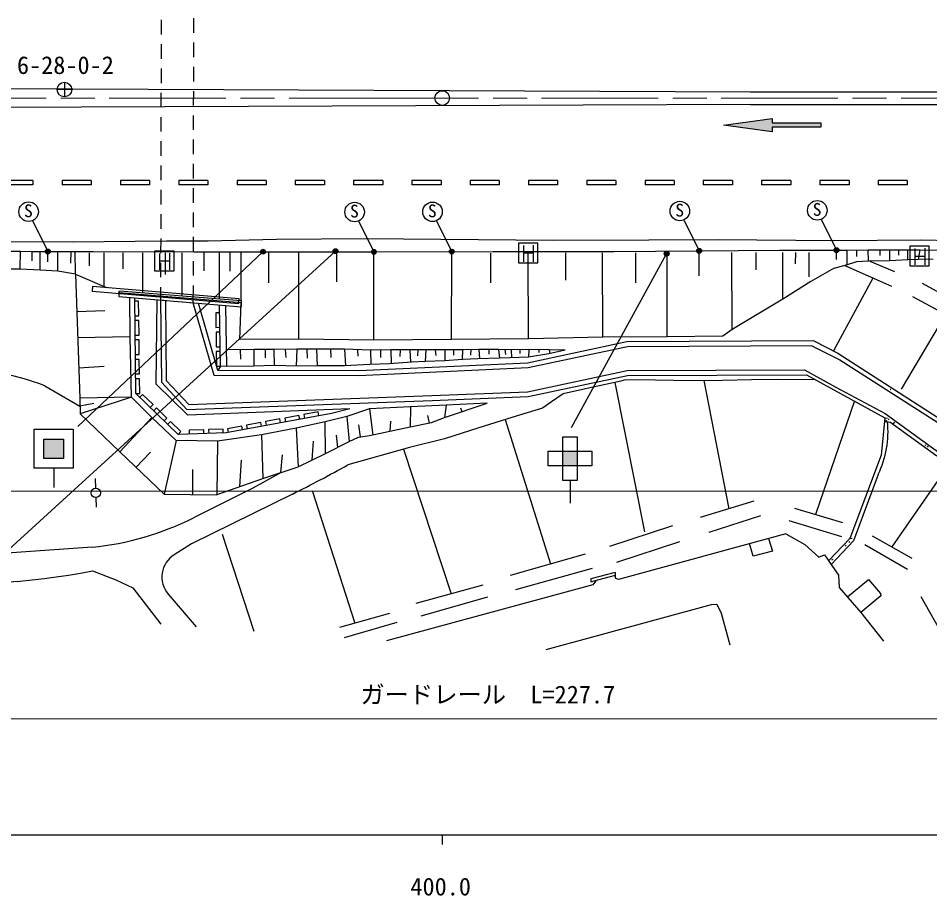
# Model space of a CAD drawing. Units: millimetres, scale not verified. Extents: x 40000 to 680000, y 20000 to 380000.
# Drawn here: x 424359 to 518188, y 198715 to 289060 of the extents above; entities that cross this region are included whole.
import ezdxf
from ezdxf.enums import TextEntityAlignment as Align

# ---------------------------------------------------------------- set-up
doc = ezdxf.new("R2010")
doc.units = ezdxf.units.MM
doc.header["$LTSCALE"] = 1000
doc.header["$PDMODE"] = 32
doc.header["$PDSIZE"] = 500
doc.linetypes.add('CHAIN', pattern=[18.5, 12, -1.5, 3.5, -1.5])
for name, color, linetype, lineweight in [('M-BGD', 7, 'Continuous', 25), ('M-BMK', 2, 'CHAIN', 13), ('M-BMK-SRVR', 3, 'Continuous', 25), ('M-STR-HTXT', 7, 'Continuous', 13), ('M-STR-STRC', 7, 'Continuous', 25), ('M-STR-STRD', 7, 'Continuous', 25), ('M-TTL-BAND', 7, 'Continuous', 25)]:
    doc.layers.add(name, color=color, linetype=linetype, lineweight=lineweight)
doc.styles.add('ＭＳ ゴシック', font='')
doc.styles.get('ＭＳ ゴシック').set_extended_font_data('MS Gothic')

msp = doc.modelspace()

# ---------------------------------------------------------------- hatches: boundary and pattern name
at = {"layer": 'M-STR-STRC'}
for points in [[(427010, 245736), (429010, 245736), (429010, 243736), (427010, 243736)], [(480406, 244474), (481906, 244474), (481906, 242974), (480406, 242974)]]:
    msp.add_hatch(color=256, dxfattribs=at).paths.add_polyline_path(points)
at = {"layer": 'M-STR-STRD'}
msp.add_hatch(color=256, dxfattribs=at).paths.add_polyline_path([(501968, 278729), (501968, 278279), (506968, 278279), (506968, 277829), (501968, 277829), (501968, 277379), (496968, 278054)])

# ---------------------------------------------------------------- linework, layer by layer
at = {"layer": 'M-BGD'}
for p, q in [((442428, 287560), (442430, 289060)), ((439068, 288887), (439065, 287387)), ((439063, 286387), (439060, 284887)), ((442424, 285060), (442426, 286560)), ((439058, 283887), (439055, 282387)), ((442419, 282560), (442422, 284060)), ((442415, 280060), (442418, 281560)), ((439053, 281387), (439050, 279887)), ((439048, 278887), (439045, 277387)), ((442411, 277560), (442413, 279060)), ((439043, 276387), (439040, 274887)), ((442407, 275060), (442409, 276560)), ((442402, 272560), (442405, 274060)), ((439038, 273887), (439035, 272387)), ((446878, 272341), (446878, 271891)), ((439033, 271387), (439030, 269887)), ((442398, 270060), (442401, 271560)), ((439028, 268887), (439025, 267387)), ((442394, 267560), (442396, 269060)), ((442390, 265060), (442392, 266560)), ((439023, 266387), (439020, 264887)), ((424572, 263215), (424585, 265067)), ((424585, 265067), (425785, 265059)), ((425777, 264080), (425785, 265059)), ((425785, 265059), (428445, 265040)), ((426618, 263110), (426632, 265053)), ((427401, 263965), (427409, 265047)), ((428431, 263025), (428445, 265040)), ((428445, 265040), (429796, 265030)), ((429788, 263838), (429796, 265030)), ((430212, 264666), (430238, 264667)), ((430257, 262711), (430234, 265042)), ((430897, 265040), (430949, 265041)), ((430949, 265041), (432063, 265055)), ((431705, 263584), (431707, 264909)), ((432063, 265055), (442459, 265023)), ((433213, 261439), (433219, 264907)), ((435145, 263255), (435148, 264904)), ((437176, 260805), (437176, 264902)), ((439519, 262678), (439523, 264902)), ((441245, 260476), (441244, 264902)), ((442460, 265023), (461193, 265010)), ((443503, 263054), (443503, 264903)), ((445086, 260165), (445085, 264903)), ((446190, 263005), (446190, 264903)), ((447323, 259984), (447323, 264903)), ((450153, 261816), (450153, 264903)), ((453253, 256022), (453253, 264903)), ((457149, 261911), (457154, 264896)), ((460959, 255916), (460976, 264889)), ((461193, 265010), (473241, 265048)), ((468970, 255986), (468986, 264874)), ((473015, 261815), (473005, 264875)), ((473241, 265048), (485701, 265049)), ((476881, 256052), (476853, 264888)), ((480719, 262083), (480710, 264900)), ((484539, 256239), (484510, 264913)), ((485701, 265049), (502728, 265165)), ((487920, 261826), (487916, 264924)), ((491153, 256274), (491141, 264929)), ((494444, 262525), (494440, 264933)), ((497834, 257022), (497822, 264938)), ((500320, 263154), (500317, 264942)), ((502728, 265165), (508112, 265189)), ((502728, 265165), (508112, 265189)), ((503076, 260121), (503069, 264946)), ((504378, 263767), (504389, 264947)), ((504378, 263767), (504389, 264947)), ((505764, 262443), (505786, 264949)), ((505764, 262443), (505786, 264949)), ((508584, 264208), (508593, 265185)), ((509687, 265193), (511860, 265204)), ((509695, 263656), (509687, 265193)), ((510666, 264515), (510663, 265198)), ((511860, 265204), (513079, 265210)), ((511866, 264060), (511860, 265204)), ((513079, 265210), (514067, 265215)), ((513082, 264647), (513079, 265210)), ((514067, 265215), (517207, 265230)), ((514073, 264077), (514067, 265215)), ((514999, 264656), (514996, 265219)), ((515919, 264196), (515913, 265224)), ((517027, 264223), (517207, 265230)), ((439018, 263887), (439015, 262387)), ((442385, 262560), (442388, 264060)), ((510648, 263975), (509695, 263656)), ((511866, 264060), (510648, 263975)), ((514073, 264077), (511866, 264060)), ((512034, 264061), (514563, 262974)), ((515919, 264196), (514073, 264077)), ((517027, 264223), (515919, 264196)), ((518542, 264241), (517027, 264223)), ((424572, 263215), (422646, 263222)), ((426618, 263110), (424572, 263215)), ((428431, 263025), (426618, 263110)), ((430257, 262711), (428431, 263025)), ((508339, 263316), (505962, 261949)), ((509695, 263656), (508329, 263310)), ((509432, 263589), (514261, 261466)), ((430257, 262711), (430685, 249906)), ((430257, 262711), (433432, 261345)), ((505962, 261949), (503076, 260121)), ((512342, 262301), (508267, 254813)), ((431998, 261465), (431956, 260967)), ((431956, 260967), (447069, 259694)), ((431998, 261465), (447111, 260192)), ((434701, 260799), (434780, 261000)), ((434780, 261000), (447323, 259984)), ((439013, 261387), (439011, 260058)), ((442381, 259771), (442384, 261560)), ((517388, 261768), (522922, 258797)), ((447329, 259748), (434701, 260799)), ((434701, 260799), (434710, 260427)), ((434710, 260427), (447339, 259348)), ((435896, 256250), (435863, 260328)), ((436465, 250434), (436347, 260287)), ((436751, 259938), (436351, 259934)), ((436769, 258438), (436751, 259938)), ((438572, 251393), (438665, 260089)), ((439011, 260058), (440326, 259946)), ((439011, 260058), (439099, 251575)), ((439511, 260015), (439600, 251772)), ((447069, 259694), (447111, 260192)), ((447323, 259984), (447304, 259750)), ((503076, 260121), (497834, 257022)), ((516404, 260410), (521854, 257468)), ((441271, 259866), (442381, 259771)), ((444529, 252278), (442381, 259771)), ((444906, 252777), (442914, 259726)), ((445163, 253236), (445088, 259540)), ((445710, 259487), (445785, 253211)), ((447182, 256000), (447304, 259750)), ((447339, 259348), (447329, 259748)), ((430386, 258858), (433266, 258955)), ((436369, 258434), (436769, 258438)), ((445097, 258740), (444697, 258735)), ((444697, 258735), (444715, 257236)), ((519813, 258570), (515259, 250854)), ((436775, 257939), (436375, 257934)), ((436793, 256439), (436775, 257939)), ((444715, 257236), (445115, 257240)), ((435896, 256250), (430476, 256166)), ((436007, 250064), (435896, 256250)), ((436393, 256434), (436793, 256439)), ((445121, 256740), (444721, 256736)), ((444721, 256736), (444739, 255236)), ((484539, 256239), (476881, 256052)), ((491153, 256274), (484539, 256239)), ((496888, 256330), (491153, 256274)), ((497834, 257022), (496888, 256330)), ((436799, 255939), (436399, 255934)), ((436817, 254439), (436799, 255939)), ((444739, 255236), (445139, 255240)), ((453253, 256022), (447182, 256000)), ((460959, 255916), (453253, 256022)), ((468970, 255986), (460959, 255916)), ((476881, 256052), (468970, 255986)), ((487003, 255727), (476796, 253556)), ((487057, 255227), (476860, 253059)), ((506247, 255832), (487003, 255727)), ((506031, 255331), (487057, 255227)), ((506031, 255331), (508940, 253904)), ((506247, 255832), (508713, 254588)), ((436417, 254434), (436817, 254439)), ((445145, 254741), (444745, 254736)), ((444745, 254736), (444763, 253236)), ((448625, 254961), (445765, 254926)), ((447262, 253945), (447250, 254944)), ((448625, 254961), (448610, 253226)), ((450680, 254954), (448625, 254961)), ((449811, 254113), (449814, 254957)), ((453035, 254974), (450680, 254954)), ((450680, 254954), (450705, 253314)), ((451939, 254138), (451857, 254964)), ((453035, 254974), (452971, 253230)), ((455071, 254985), (453035, 254974)), ((454053, 254979), (454095, 254057)), ((455071, 254985), (455120, 253274)), ((457944, 254979), (455071, 254985)), ((456508, 254982), (456541, 254117)), ((457944, 254979), (458034, 253274)), ((460605, 254893), (457944, 254979)), ((459274, 254936), (459330, 254264)), ((462697, 254906), (460605, 254893)), ((460605, 254893), (460668, 253411)), ((461651, 254900), (461647, 254135)), ((464660, 254934), (462697, 254906)), ((462697, 254906), (462756, 253500)), ((463678, 254920), (463639, 254236)), ((466300, 254936), (464660, 254934)), ((464660, 254934), (464724, 253652)), ((465480, 254935), (465446, 254307)), ((466300, 254936), (466255, 253729)), ((468261, 254928), (466300, 254936)), ((467280, 254932), (467334, 254326)), ((470089, 254934), (468261, 254928)), ((468261, 254928), (468278, 253778)), ((469175, 254931), (469168, 254371)), ((470089, 254934), (470055, 253930)), ((471785, 254957), (470089, 254934)), ((470937, 254946), (470923, 254387)), ((473783, 254968), (471785, 254957)), ((471785, 254957), (471830, 254016)), ((472784, 254962), (472783, 254459)), ((473783, 254968), (473899, 254062)), ((475085, 254924), (473783, 254968)), ((474434, 254946), (474513, 254447)), ((476913, 254949), (475085, 254924)), ((475085, 254924), (475121, 254095)), ((475999, 254937), (476000, 254537)), ((476913, 254949), (476876, 254171)), ((478965, 254516), (476876, 254171)), ((479006, 254925), (476913, 254949)), ((477959, 254937), (477932, 254658)), ((480648, 254888), (478965, 254516)), ((479006, 254925), (479090, 254544)), ((480648, 254888), (479006, 254925)), ((508713, 254588), (521688, 246213)), ((436823, 253939), (436423, 253934)), ((436841, 252439), (436823, 253939)), ((460561, 253407), (457953, 253270)), ((476796, 253556), (459409, 252750)), ((462583, 253493), (460561, 253407)), ((464823, 253657), (462583, 253493)), ((466255, 253729), (464823, 253657)), ((468278, 253778), (466255, 253729)), ((470076, 253932), (468278, 253778)), ((471656, 254007), (470076, 253932)), ((473899, 254062), (471656, 254007)), ((474965, 254088), (473899, 254062)), ((476876, 254171), (474965, 254088)), ((508940, 253904), (521228, 246024)), ((433201, 253201), (430580, 253042)), ((436441, 252434), (436841, 252439)), ((444763, 253236), (445163, 253241)), ((445163, 253236), (444906, 252777)), ((459409, 252750), (444906, 252777)), ((445785, 253211), (445163, 253236)), ((448610, 253226), (445785, 253211)), ((450705, 253314), (448610, 253226)), ((453098, 253225), (450705, 253314)), ((455120, 253274), (453098, 253225)), ((457953, 253270), (455120, 253274)), ((476860, 253059), (459420, 252250)), ((476775, 250612), (487029, 252793)), ((487029, 252793), (505300, 252851)), ((505300, 252851), (508458, 251104)), ((436847, 251939), (436447, 251934)), ((436865, 250439), (436847, 251939)), ((439099, 251575), (441724, 248776)), ((439600, 251772), (441933, 249284)), ((459420, 252250), (444529, 252278)), ((476838, 250114), (487082, 252293)), ((486374, 251697), (482741, 250898)), ((485769, 251564), (488825, 236195)), ((486855, 251838), (486374, 251697)), ((489960, 251784), (486855, 251838)), ((487082, 252293), (505497, 252351)), ((493678, 251745), (489960, 251784)), ((496845, 251758), (493678, 251745)), ((494944, 251750), (497494, 238565)), ((499849, 251831), (496845, 251758)), ((502531, 251864), (499849, 251831)), ((506428, 251843), (502531, 251864)), ((505497, 252351), (513577, 247934)), ((427081, 251219), (430704, 249109)), ((441829, 248191), (438572, 251393)), ((466940, 250213), (476775, 250612)), ((482741, 250898), (480458, 250390)), ((508458, 251104), (513608, 248383)), ((514095, 250868), (514180, 250870)), ((436007, 250064), (430684, 249934)), ((430685, 249906), (430723, 248330)), ((436007, 250064), (430723, 248330)), ((438109, 247947), (436007, 250064)), ((436465, 250434), (436865, 250439)), ((440829, 246211), (436465, 250434)), ((437155, 250323), (436876, 250036)), ((438232, 249280), (437155, 250323)), ((441724, 248776), (466959, 249713)), ((441933, 249284), (466940, 250213)), ((466959, 249713), (476838, 250114)), ((480458, 250390), (479250, 249553)), ((510429, 249655), (506430, 237982)), ((432144, 249395), (430704, 249118)), ((437954, 248993), (438232, 249280)), ((438592, 248933), (438314, 248645)), ((439670, 247889), (438592, 248933)), ((458509, 248840), (441829, 248191)), ((458509, 248840), (456599, 248375)), ((460527, 248846), (458181, 248040)), ((464742, 249067), (460527, 248846)), ((460527, 248846), (460875, 246133)), ((464742, 249067), (464714, 246977)), ((468406, 249235), (464742, 249067)), ((468239, 247970), (472621, 249416)), ((468406, 249235), (468239, 247970)), ((472621, 249416), (468406, 249235)), ((469895, 248942), (470022, 248558)), ((478328, 248917), (475184, 247968)), ((479250, 249553), (478328, 248917)), ((430723, 248330), (434802, 244409)), ((438109, 247947), (434802, 244409)), ((440611, 245603), (438109, 247947)), ((439392, 247602), (439670, 247889)), ((456599, 248375), (445750, 246366)), ((451293, 247802), (449818, 247528)), ((451366, 247409), (451293, 247802)), ((453259, 248167), (451785, 247893)), ((451785, 247893), (451858, 247500)), ((453332, 247774), (453259, 248167)), ((455226, 248533), (453751, 248259)), ((453751, 248259), (453824, 247865)), ((455299, 248139), (455226, 248533)), ((458181, 248040), (455946, 247513)), ((458181, 248040), (458440, 245484)), ((466499, 248148), (466657, 247373)), ((466911, 247425), (468239, 247970)), ((475184, 247968), (471784, 246884)), ((474478, 247743), (479164, 232875)), ((513577, 247934), (513196, 244071)), ((513577, 247934), (513829, 247890)), ((513608, 248383), (519235, 244291)), ((514001, 247774), (513918, 247730)), ((440029, 247542), (439751, 247254)), ((441107, 246499), (440029, 247542)), ((447360, 247072), (445885, 246798)), ((445885, 246798), (445959, 246404)), ((447433, 246678), (447360, 247072)), ((449327, 247437), (447852, 247163)), ((447852, 247163), (447925, 246770)), ((449400, 247044), (449327, 247437)), ((452965, 246849), (449392, 246171)), ((449818, 247528), (449891, 247135)), ((455946, 247513), (452965, 246849)), ((452965, 246849), (453180, 242873)), ((455986, 244242), (455946, 247513)), ((459393, 247206), (459553, 245964)), ((460516, 246087), (464714, 246977)), ((462664, 247571), (462615, 246532)), ((464714, 246977), (466911, 247425)), ((471784, 246884), (468241, 245759)), ((513542, 247583), (514076, 247486)), ((513749, 247684), (513668, 247560)), ((518902, 243966), (514076, 247486)), ((514602, 247450), (514359, 247280)), ((440829, 246211), (441107, 246499)), ((445750, 246366), (440829, 246211)), ((443451, 246694), (441951, 246647)), ((441951, 246647), (441964, 246247)), ((443463, 246294), (443451, 246694)), ((445450, 246757), (443950, 246709)), ((443950, 246709), (443963, 246310)), ((449392, 246171), (444873, 245509)), ((445462, 246357), (445450, 246757)), ((449392, 246171), (449541, 241681)), ((457082, 246124), (457213, 244863)), ((458440, 245484), (459376, 245941)), ((459376, 245941), (460516, 246087)), ((440611, 245603), (439366, 240054)), ((444873, 245509), (440611, 245603)), ((444873, 245509), (444804, 239986)), ((454706, 245518), (454583, 243558)), ((455986, 244242), (458440, 245484)), ((468241, 245759), (464642, 244864)), ((517664, 245153), (517792, 245114)), ((517880, 244989), (518008, 244950)), ((434802, 244409), (439366, 240054)), ((437984, 244389), (436478, 242810)), ((451513, 244106), (451360, 242277)), ((453180, 242873), (455986, 244242)), ((464642, 244864), (458279, 243066)), ((464008, 244685), (468914, 229798)), ((513196, 244071), (509964, 235505)), ((447297, 243558), (447136, 240834)), ((520192, 243140), (514267, 234638)), ((442312, 242603), (442280, 240018)), ((451433, 242301), (448495, 240691)), ((449541, 241681), (453180, 242873)), ((512885, 242094), (510339, 235264)), ((432295, 241681), (432319, 240683)), ((444731, 239987), (449541, 241681)), ((448495, 240691), (442415, 237620)), ((454603, 240444), (459004, 226770)), ((432343, 239710), (432367, 238718)), ((439366, 240054), (444731, 239987)), ((452577, 240073), (442199, 234931)), ((500063, 239342), (494556, 237657)), ((504273, 238618), (509220, 237160)), ((500777, 237828), (495441, 236110)), ((491697, 236812), (485228, 234666)), ((503668, 237367), (509086, 235706)), ((445351, 235943), (448607, 225969)), ((503375, 235993), (486146, 231280)), ((503375, 235993), (505341, 234885)), ((509964, 235505), (510192, 235516)), ((512260, 235775), (516339, 233463)), ((431958, 234592), (421390, 233876)), ((442199, 234931), (440410, 233816)), ((492415, 235153), (485946, 233019)), ((500008, 233683), (499628, 234968)), ((501596, 235507), (501984, 234193)), ((505341, 234885), (506777, 233568)), ((509964, 235505), (507774, 233207)), ((510339, 235264), (508041, 232822)), ((509574, 234794), (509492, 234707)), ((509947, 235142), (509863, 235097)), ((511520, 234864), (515901, 232331)), ((482707, 233877), (475010, 231702)), ((501984, 234193), (500008, 233683)), ((506777, 233568), (507347, 233821)), ((507347, 233821), (508796, 231735)), ((508213, 233321), (508087, 233275)), ((431995, 232172), (434399, 231258)), ((483420, 232410), (475555, 230211)), ((485815, 231982), (483304, 231355)), ((485815, 231982), (485814, 231591)), ((434399, 231258), (436149, 230406)), ((483304, 231355), (483312, 231050)), ((483312, 231050), (483479, 231060)), ((485814, 231676), (483479, 231060)), ((483806, 231146), (483513, 230713)), ((485856, 231369), (485814, 231591)), ((486146, 231280), (485856, 231369)), ((508796, 231735), (508873, 230452)), ((509702, 229492), (511873, 231274)), ((511873, 231274), (513133, 229826)), ((436149, 230406), (439054, 226675)), ((483513, 230713), (462274, 224959)), ((472198, 230694), (465299, 228811)), ((508873, 230452), (511087, 227886)), ((439797, 229774), (442675, 226407)), ((472651, 229450), (465797, 227496)), ((513139, 229605), (511087, 227886)), ((513133, 229826), (513139, 229605)), ((517272, 229518), (519638, 225341)), ((478709, 224080), (495706, 228710)), ((495706, 228710), (496262, 228723)), ((496262, 228723), (496723, 227802)), ((462572, 227761), (457440, 226336)), ((496723, 227802), (497616, 224540)), ((511087, 227886), (513434, 224925)), ((439054, 226675), (439054, 226675)), ((463314, 226857), (457894, 225283))]:
    msp.add_line(p, q, dxfattribs=at)
for points in [[(352942, 270603), (359213, 270226), (363701, 269930), (373963, 268733), (382497, 267718), (392111, 266613), (396570, 266221), (400966, 266106), (405473, 266048), (413201, 266125), (422904, 266079), (429968, 266029), (439611, 266151), (443894, 266144), (450953, 266316), (460184, 266373), (479434, 266224), (489285, 266236), (496402, 266295), (508388, 266187), (517214, 266230), (523846, 266104)], [(422654, 265081), (422898, 265079), (424585, 265067)], [(429796, 265030), (429971, 265029), (430897, 265040)], [(508112, 265189), (508386, 265187), (509687, 265193)], [(517207, 265230), (523823, 265104), (527118, 265014), (531658, 264841), (537845, 264425), (542415, 263973), (547145, 263135), (551543, 262010), (554149, 261139), (557389, 259591), (560789, 257883), (564214, 255646), (566734, 253461), (568038, 252012)]]:
    msp.add_lwpolyline(points, dxfattribs=at)
msp.add_circle((432340, 240197), 487, dxfattribs=at)
for centre, radius, start, end in [((418881, 230649), 22144, 68.26642, 95.54243), ((503466, 246558), 10424, 334.64031, 5.33767), ((391943, 362443), 136568, 296.35852, 299.06082), ((428878, 264803), 30367, 275.82013, 296.47349), ((441840, 231532), 2695, 122.04809, 220.69537), ((418120, 303681), 72843, 265.18037, 280.98059)]:
    msp.add_arc(centre, radius, start, end, dxfattribs=at)
at = {"layer": 'M-BMK'}
for p, q in [((359731, 280841), (459731, 280841)), ((459731, 280841), (559730, 280841))]:
    msp.add_line(p, q, dxfattribs=at)
at = {"layer": 'M-BMK-SRVR'}
for p, q in [((429113, 282470), (429113, 280970)), ((429863, 281720), (428363, 281720))]:
    msp.add_line(p, q, dxfattribs=at)
for centre, radius in [((429113, 281720), 750), ((468001, 280841), 752)]:
    msp.add_circle(centre, radius, dxfattribs=at)
at = {"layer": 'M-STR-HTXT'}
for p, q in [((68053, 240366), (568053, 240362)), ((341304, 216920), (568084, 216920))]:
    msp.add_line(p, q, dxfattribs=at)
at = {"layer": 'M-STR-STRC'}
for p, q in [((425855, 268183), (427409, 265047)), ((459415, 268148), (460970, 265012)), ((467427, 268170), (468981, 265034)), ((492891, 268246), (494445, 265110)), ((507039, 268321), (508593, 265185)), ((477847, 265892), (475847, 265892)), ((475847, 265892), (475847, 263892)), ((476388, 263977), (476388, 265677)), ((477379, 265687), (477379, 263983)), ((477847, 263892), (477847, 265892)), ((518135, 265579), (516135, 265579)), ((516135, 265579), (516135, 263579)), ((518135, 263579), (518135, 265579)), ((416126, 227737), (457018, 265075)), ((449550, 265018), (430485, 247018)), ((440398, 265068), (438398, 265068)), ((438398, 265068), (438398, 263068)), ((438939, 263153), (438939, 264853)), ((439930, 264863), (439930, 263159)), ((440398, 263068), (440398, 265068)), ((476388, 264892), (477379, 264892)), ((481303, 246941), (491100, 264820)), ((516675, 263664), (516675, 265363)), ((517666, 265374), (517666, 263669)), ((438939, 264068), (439930, 264068)), ((475847, 263892), (477847, 263892)), ((516675, 264579), (517666, 264579)), ((438398, 263068), (440398, 263068)), ((516135, 263579), (518135, 263579)), ((426010, 246736), (430010, 246736)), ((426010, 242736), (426010, 246736)), ((430010, 246736), (430010, 242736)), ((480406, 245974), (481906, 245974)), ((480406, 244474), (480406, 245974)), ((481906, 245974), (481906, 244474)), ((427010, 245736), (429010, 245736)), ((427010, 243736), (427010, 245736)), ((429010, 245736), (429010, 243736)), ((478906, 242974), (478906, 244474)), ((478906, 244474), (480406, 244474)), ((480406, 244474), (481906, 244474)), ((480406, 242974), (480406, 244474)), ((481906, 244474), (483406, 244474)), ((481906, 244474), (481906, 242974)), ((483406, 244474), (483406, 242974)), ((429010, 243736), (427010, 243736)), ((430010, 242736), (426010, 242736)), ((428010, 242736), (428010, 240736)), ((480406, 242974), (478906, 242974)), ((480406, 241474), (480406, 242974)), ((481906, 242974), (480406, 242974)), ((483406, 242974), (481906, 242974)), ((481906, 242974), (481906, 241474)), ((481906, 241474), (480406, 241474)), ((481163, 241474), (481163, 239125))]:
    msp.add_line(p, q, dxfattribs=at)
for points in [[(427010, 245736), (429010, 245736), (429010, 243736), (427010, 243736)], [(480406, 244474), (481906, 244474), (481906, 242974), (480406, 242974)]]:
    msp.add_lwpolyline(points, close=True, dxfattribs=at)
for centre, radius in [((506611, 269282), 1006), ((425427, 269145), 1006), ((458988, 269109), 1006), ((466999, 269132), 1006), ((492463, 269207), 1006), ((427409, 265047), 150), ((427409, 265047), 120), ((427409, 265047), 90), ((427409, 265047), 60), ((427409, 265047), 30), ((449550, 265018), 150), ((449550, 265018), 120), ((449550, 265018), 90), ((449550, 265018), 60), ((449550, 265018), 30), ((457018, 265075), 150), ((457018, 265075), 120), ((457018, 265075), 90), ((457018, 265075), 60), ((457018, 265075), 30), ((460970, 265012), 150), ((460970, 265012), 120), ((460970, 265012), 90), ((460970, 265012), 60), ((460970, 265012), 30), ((468981, 265034), 150), ((468981, 265034), 120), ((468981, 265034), 90), ((468981, 265034), 60), ((468981, 265034), 30), ((491100, 264820), 150), ((491100, 264820), 120), ((491100, 264820), 90), ((491100, 264820), 60), ((491100, 264820), 30), ((494445, 265110), 150), ((494445, 265110), 120), ((494445, 265110), 90), ((494445, 265110), 60), ((494445, 265110), 30), ((508593, 265185), 150), ((508593, 265185), 120), ((508593, 265185), 90), ((508593, 265185), 60), ((508593, 265185), 30)]:
    msp.add_circle(centre, radius, dxfattribs=at)
for p in [(427409, 265047), (449550, 265018), (457018, 265075), (460970, 265012), (468981, 265034), (491100, 264820), (494445, 265110), (508593, 265185)]:
    msp.add_point(p, dxfattribs=at)
at = {"layer": 'M-STR-STRD'}
for p, q in [((419731, 281842), (499731, 281491)), ((499731, 281491), (568000, 281491)), ((499731, 280191), (419731, 279842)), ((499731, 280191), (568000, 280191)), ((501968, 278279), (506968, 278279)), ((506968, 277829), (501968, 277829)), ((506968, 278279), (506968, 277829)), ((425878, 272341), (422878, 272341)), ((425878, 272341), (425878, 271891)), ((431878, 272341), (428878, 272341)), ((428878, 272341), (428878, 271891)), ((431878, 272341), (431878, 271891)), ((437878, 272341), (434878, 272341)), ((434878, 272341), (434878, 271891)), ((437878, 272341), (437878, 271891)), ((443878, 272341), (440878, 272341)), ((440878, 272341), (440878, 271891)), ((443878, 272341), (443878, 271891)), ((449878, 272341), (446878, 272341)), ((449878, 272341), (449878, 271891)), ((452878, 272341), (452878, 271891)), ((455878, 272341), (452878, 272341)), ((455878, 272341), (455878, 271891)), ((461878, 272341), (458878, 272341)), ((458878, 272341), (458878, 271891)), ((461878, 272341), (461878, 271891)), ((467878, 272341), (464878, 272341)), ((464878, 272341), (464878, 271891)), ((467878, 272341), (467878, 271891)), ((473878, 272341), (470878, 272341)), ((470878, 272341), (470878, 271891)), ((473878, 272341), (473878, 271891)), ((479878, 272341), (476878, 272341)), ((476878, 272341), (476878, 271891)), ((479878, 272341), (479878, 271891)), ((485878, 272341), (482878, 272341)), ((482878, 272341), (482878, 271891)), ((485878, 272341), (485878, 271891)), ((488878, 272341), (488878, 271891)), ((491878, 272341), (488878, 272341)), ((491878, 272341), (491878, 271891)), ((494878, 272341), (494878, 271891)), ((497878, 272341), (494878, 272341)), ((497878, 272341), (497878, 271891)), ((500878, 272341), (500878, 271891)), ((503878, 272341), (500878, 272341)), ((503878, 272341), (503878, 271891)), ((506878, 272341), (506878, 271891)), ((509878, 272341), (506878, 272341)), ((509878, 272341), (509878, 271891)), ((512878, 272341), (512878, 271891)), ((515878, 272341), (512878, 272341)), ((515878, 272341), (515878, 271891)), ((425878, 271891), (422878, 271891)), ((431878, 271891), (428878, 271891)), ((437878, 271891), (434878, 271891)), ((443878, 271891), (440878, 271891)), ((449878, 271891), (446878, 271891)), ((455878, 271891), (452878, 271891)), ((461878, 271891), (458878, 271891)), ((467878, 271891), (464878, 271891)), ((473878, 271891), (470878, 271891)), ((479878, 271891), (476878, 271891)), ((485878, 271891), (482878, 271891)), ((491878, 271891), (488878, 271891)), ((497878, 271891), (494878, 271891)), ((503878, 271891), (500878, 271891)), ((509878, 271891), (506878, 271891)), ((515878, 271891), (512878, 271891))]:
    msp.add_line(p, q, dxfattribs=at)
msp.add_lwpolyline([(501968, 278729), (501968, 278279), (506968, 278279), (506968, 277829), (501968, 277829), (501968, 277379), (496968, 278054)], close=True, dxfattribs=at)
at = {"layer": 'M-TTL-BAND'}
for p, q in [((40000, 205000), (579000, 205000)), ((468000, 205000), (468000, 204000))]:
    msp.add_line(p, q, dxfattribs=at)

# ---------------------------------------------------------------- texts
at = {"layer": 'M-BMK-SRVR', "style": 'ＭＳ ゴシック'}
msp.add_text('6-28-0-2', height=1833, dxfattribs=at).set_placement((424226, 282766), align=Align.BOTTOM_LEFT)
at = {"layer": 'M-STR-HTXT', "style": 'ＭＳ ゴシック'}
msp.add_text('ガードレール\u3000L=227.7', height=1833, dxfattribs=at).set_placement((459576, 217969), align=Align.BOTTOM_LEFT)
at = {"layer": 'M-STR-STRC', "style": 'ＭＳ ゴシック'}
for p in [(425405, 268183), (458965, 268148), (466977, 268170), (492441, 268246), (506589, 268321)]:
    msp.add_text('S', height=1320, dxfattribs=at).set_placement(p, align=Align.BOTTOM_CENTER)
at = {"layer": 'M-TTL-BAND', "style": 'ＭＳ ゴシック'}
msp.add_text('400.0', height=1833, dxfattribs=at).set_placement((467844, 198195), align=Align.BOTTOM_CENTER)

doc.saveas('drawing.dxf')
